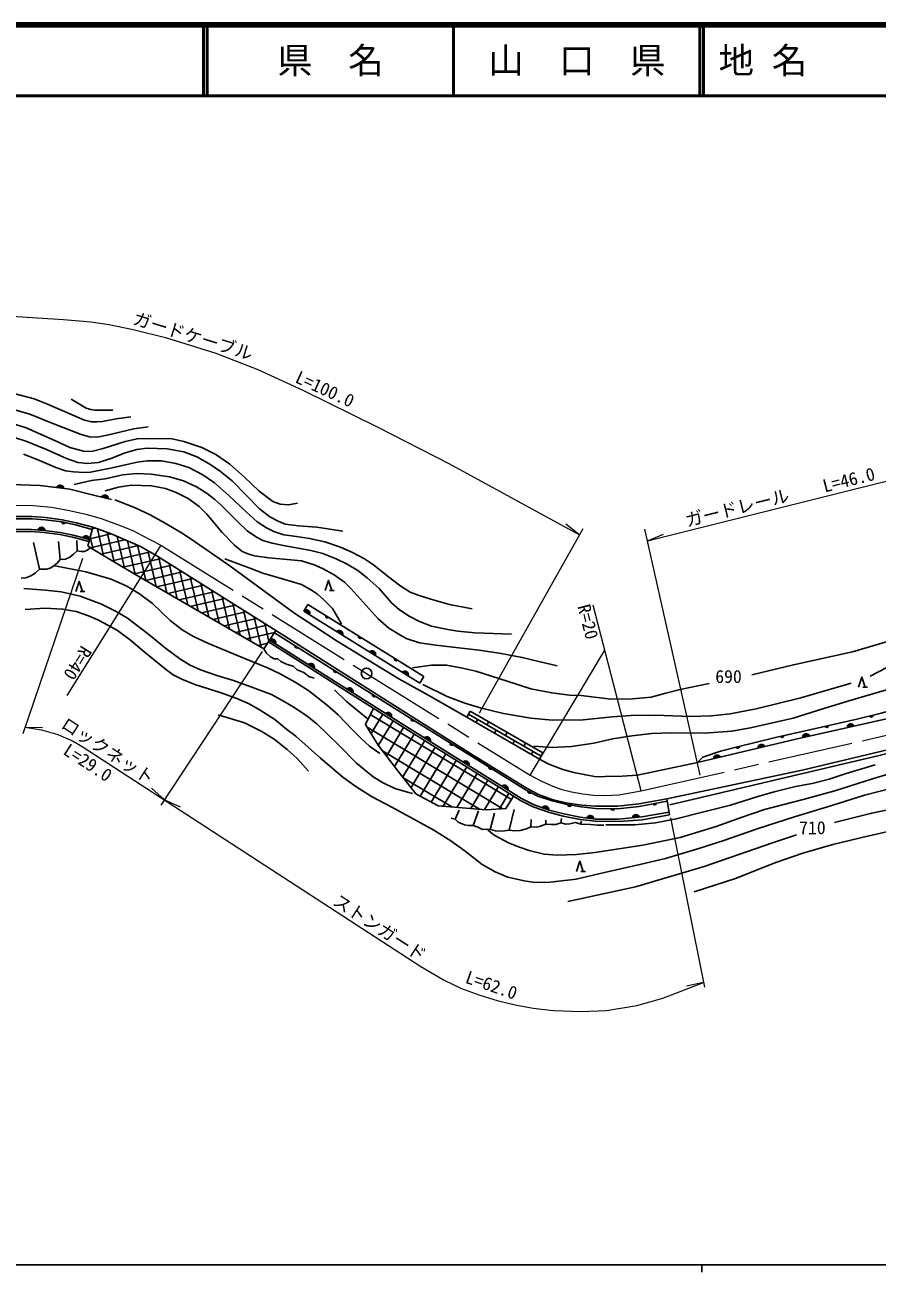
# Model space of a CAD drawing. Units: millimetres, scale not verified. Extents: x 40000 to 680000, y 20000 to 380000.
# Drawn here: x 272551 to 392724, y 204000 to 380000 of the extents above; entities that cross this region are included whole.
import ezdxf
from ezdxf.enums import TextEntityAlignment as Align

# ---------------------------------------------------------------- set-up
doc = ezdxf.new("R2010")
doc.units = ezdxf.units.MM
doc.header["$LTSCALE"] = 1000
doc.linetypes.add('CHAIN', pattern=[18.5, 12, -1.5, 3.5, -1.5])
for name, color, linetype, lineweight in [('M-BGD', 7, 'Continuous', 25), ('M-BMK', 2, 'CHAIN', 13), ('M-BMK-SRVR', 3, 'Continuous', 25), ('M-STR-HTXT', 7, 'Continuous', 13), ('M-TTL', 2, 'Continuous', 140), ('M-TTL-BAND', 7, 'Continuous', 25), ('M-TTL-LINE', 7, 'Continuous', 50)]:
    doc.layers.add(name, color=color, linetype=linetype, lineweight=lineweight)
doc.layers.add('M-TTL-TXT', color=7, linetype='Continuous')
doc.styles.add('ＭＳ ゴシック', font='')
doc.styles.get('ＭＳ ゴシック').set_extended_font_data('MS Gothic')

msp = doc.modelspace()

# ---------------------------------------------------------------- hatches: boundary and pattern name
at = {"layer": 'M-BGD'}
for points in [[(277028, 314705), (278010, 314579, 0.82183)], [(283340, 313374), (284301, 313134, 0.82183)], [(278240, 309763), (277756, 309868, 0.82183)], [(274393, 308745), (275380, 308663, 0.82183)], [(280695, 307627), (281651, 307365, 0.82183)], [(311860, 297285), (312704, 296767, 0.82183)], [(315390, 296385), (314969, 296648, 0.82183)], [(316501, 294408), (317341, 293883, 0.82183)], [(307048, 293185), (307888, 292660, 0.82183)], [(311074, 292131), (310653, 292392, 0.82183)], [(320026, 293501), (319604, 293760, 0.82183)], [(321136, 291521), (321976, 290996, 0.82183)], [(325082, 290354), (324660, 290613, 0.82183)], [(312501, 289738), (313336, 289206, 0.82183)], [(316534, 288694), (316113, 288956, 0.82183)], [(325773, 288637), (326613, 288112, 0.82183)], [(317949, 286283), (318785, 285751, 0.82183)], [(321991, 285255), (321570, 285517, 0.82183)], [(323397, 282829), (324233, 282296, 0.82183)], [(327452, 281823), (327032, 282084, 0.82183)], [(392157, 282573), (391675, 282456, 0.82183)], [(382215, 279445), (383181, 279667, 0.82183)], [(385870, 281127), (385387, 281017, 0.82183)], [(388510, 280856), (389477, 281070, 0.82183)], [(328862, 279397), (329705, 278876, 0.82183)], [(332934, 278421), (332513, 278683, 0.82183)], [(373307, 278191), (372826, 278070, 0.82183)], [(375940, 277948), (376904, 278177, 0.82183)], [(379578, 279702), (379094, 279594, 0.82183)], [(369669, 276435), (370631, 276673, 0.82183)], [(334328, 275970), (335167, 275444, 0.82183)], [(338415, 275020), (337993, 275279, 0.82183)], [(339804, 272560), (340648, 272042, 0.82183)], [(343925, 271667), (343483, 271891, 0.82183)], [(345497, 269526), (346428, 269188, 0.82183)], [(349609, 269869), (349120, 269948, 0.82183)], [(355695, 269387), (355200, 269395, 0.82183)], [(361604, 270167), (361118, 270072, 0.82183)], [(351785, 268085), (352768, 267964, 0.82183)], [(358234, 268111), (359221, 268196, 0.82183)]]:
    msp.add_hatch(color=256, dxfattribs=at).paths.add_polyline_path(points)

# ---------------------------------------------------------------- linework, layer by layer
for p, q in [((282123, 309104), (281398, 306436)), ((281686, 307497), (284679, 308188)), ((282059, 308866), (282504, 308968)), ((283637, 305098), (282765, 308875)), ((285125, 304211), (284164, 308376)), ((273741, 306976), (274601, 303195)), ((277292, 307084), (277531, 304552)), ((279882, 307239), (279896, 305773)), ((281747, 306228), (286618, 307352)), ((282149, 305988), (281748, 307724)), ((283296, 305303), (288557, 306517)), ((286609, 303340), (285579, 307800)), ((288093, 302469), (287004, 307186)), ((289577, 301600), (288429, 306572)), ((284844, 304377), (290235, 305622)), ((286411, 303456), (291787, 304697)), ((291059, 300734), (289886, 305815)), ((292542, 299868), (291366, 304962)), ((287980, 302535), (293276, 303758)), ((289551, 301615), (294766, 302819)), ((294025, 299002), (292867, 304016)), ((295507, 298142), (294369, 303069)), ((291125, 300696), (296255, 301880)), ((296985, 297296), (295870, 302123)), ((298463, 296449), (297372, 301177)), ((280322, 300034), (280989, 300034)), ((292699, 299776), (297745, 300941)), ((294274, 298857), (299235, 300002)), ((299941, 295603), (298873, 300230)), ((301422, 294747), (300374, 299284)), ((315479, 300168), (316145, 300168)), ((295859, 297940), (300724, 299063)), ((297456, 297026), (302214, 298124)), ((302903, 293889), (301876, 298337)), ((312440, 298219), (311860, 297285)), ((312440, 298219), (328801, 288054)), ((299053, 296112), (303703, 297185)), ((300647, 295197), (305193, 296246)), ((304384, 293030), (303377, 297391)), ((305865, 292172), (304879, 296444)), ((311860, 297285), (328221, 287120)), ((302229, 294279), (306682, 295307)), ((303812, 293362), (307754, 294272)), ((307920, 294527), (306246, 291951)), ((306949, 293033), (306380, 295498)), ((307896, 294489), (307881, 294551)), ((305395, 292444), (306773, 292762)), ((307888, 292660), (312501, 289738)), ((328801, 288054), (328221, 287120)), ((390719, 286521), (391386, 286521)), ((341175, 270696), (321259, 282663)), ((321360, 279998), (323004, 282733)), ((322387, 278309), (324483, 281797)), ((334854, 282288), (335353, 283155)), ((334854, 282288), (345096, 276390)), ((335104, 282721), (345345, 276823)), ((335353, 283155), (345595, 277257)), ((336154, 281539), (336404, 281973)), ((337704, 281224), (337953, 281657)), ((339953, 269389), (320826, 280882)), ((323539, 276828), (325962, 280861)), ((324690, 275347), (327445, 279931)), ((338754, 280042), (339003, 280476)), ((340303, 279727), (340553, 280160)), ((325844, 273868), (328928, 279002)), ((341354, 278545), (341603, 278978)), ((342903, 278230), (343153, 278663)), ((336680, 269314), (322982, 277544)), ((326999, 272393), (330411, 278072)), ((328307, 271172), (331894, 277142)), ((343953, 277048), (344203, 277481)), ((345096, 276390), (345595, 277257)), ((329847, 270337), (333377, 276212)), ((331531, 269742), (334860, 275283)), ((332737, 269642), (325970, 273708)), ((333475, 269580), (336346, 274359)), ((335420, 269418), (337832, 273434)), ((337364, 269257), (339318, 272509)), ((339466, 269357), (340804, 271584)), ((341555, 269280), (340819, 266344)), ((363071, 270798), (363468, 268504)), ((333786, 269205), (333228, 267927)), ((336519, 269112), (335747, 267026)), ((338766, 268756), (338180, 266475)), ((343951, 267877), (343889, 266831)), ((346010, 267783), (346023, 267205)), ((348204, 268025), (348107, 267390)), ((351031, 267632), (350918, 267242)), ((350931, 260544), (351598, 260544))]:
    msp.add_line(p, q, dxfattribs=at)
for points in [[(287470, 324713), (285417, 324431), (283478, 324035), (282724, 323998), (281952, 323998), (280954, 324223), (275718, 326501), (273835, 327254), (270983, 328010), (268701, 328273)], [(270456, 325885), (273258, 325062), (276268, 323847), (280488, 322200), (281675, 321876), (282724, 321815), (284127, 322092), (287904, 323001), (289939, 323294)], [(279052, 327179), (281161, 325899), (281820, 325711), (282423, 325635), (284947, 325616)], [(258975, 323763), (264191, 324452), (266381, 324501), (269088, 324255), (272705, 323148), (276878, 321323), (278896, 320389), (280815, 319872), (281947, 319823), (283571, 320217), (286672, 321201), (288370, 321594), (290018, 321619), (293316, 321569), (294951, 321200), (297510, 320388), (299454, 319355), (301463, 318032), (303512, 316162), (305600, 314213), (307498, 312748), (308561, 312374), (309724, 312296), (311004, 312532)], [(270782, 321894), (272835, 321222), (275579, 320096), (278424, 318821), (280023, 318240), (281372, 318092), (282916, 318254), (284650, 318822), (286680, 319633), (288316, 320086), (289777, 320261), (292597, 320188), (294978, 319764), (296775, 319063), (298625, 318023), (300144, 317001), (301795, 315658), (305652, 311730), (307090, 310568), (308274, 309955), (309253, 309561), (311152, 309313), (313738, 309123), (317405, 308582)], [(272353, 319425), (274259, 318689), (276889, 317527), (278270, 317067), (279379, 316923), (280941, 316836), (281776, 316908), (284841, 317512), (288368, 318275), (289807, 318490), (291822, 318505), (293845, 318116), (295673, 317527), (297631, 316491), (299272, 315383), (301291, 313594), (303738, 311293), (305307, 309868), (306615, 309026), (307663, 308519), (309046, 308059), (310843, 307805), (312698, 307540), (314850, 307048), (317061, 306294), (318642, 305592), (320439, 304642), (321720, 303785), (323822, 302128), (325444, 300899), (326901, 299970), (328018, 299534), (329795, 298956), (332406, 298227), (335611, 297580)], [(227319, 288968), (228836, 293070), (230310, 295823), (232019, 298304), (234084, 300564), (236114, 302491), (238679, 304902), (242359, 307646), (244823, 309267), (248691, 311044), (253121, 312478), (259784, 313809), (266109, 314647), (270591, 315136), (274714, 314997), (278872, 314473), (282052, 313704), (284777, 313006)], [(279496, 315147), (281913, 315712), (283862, 315965), (286337, 316491), (288326, 316686), (290333, 316588), (292941, 316219), (294889, 315645), (296725, 314796), (298272, 313855), (299337, 313009), (300184, 312288), (302660, 309782), (303867, 308607), (305183, 307699), (306108, 307244), (307393, 306884), (309023, 306539), (312861, 305837), (314572, 305384), (316426, 304669), (318000, 303882), (319512, 302985), (320803, 301963), (322493, 300446), (324240, 298447), (325390, 297440), (326728, 296575), (328181, 295814), (329881, 295169), (332211, 294681), (333616, 294438), (336021, 294211), (341173, 294008)], [(283848, 314257), (285738, 314767), (287514, 315048), (290375, 314946), (292367, 314563), (293874, 314027), (295573, 313146), (297119, 312036), (298224, 310957), (300382, 308379), (302107, 306566), (303167, 305711), (304112, 305302), (304916, 305060), (306953, 304798), (310057, 304491), (311551, 304351), (313327, 303789), (314522, 303301), (316169, 302382), (317600, 301348), (318545, 300429), (322371, 296189), (323878, 294891), (325417, 293946), (326298, 293417), (328173, 292793), (330481, 292472), (333318, 292136), (336608, 291745), (339714, 291296), (342694, 290740), (345046, 290166), (347632, 289538)], [(285247, 312958), (288016, 311892), (290103, 310917), (292236, 309715), (294715, 308282), (296485, 307102), (301295, 303768), (310623, 296956), (313427, 295111), (316573, 293015), (325288, 287732), (329505, 285362), (334854, 282288)], [(226628, 273370), (231488, 286489), (233282, 291169), (234051, 292447), (235958, 295016), (238197, 297635), (240187, 299657), (242206, 301342), (244121, 302902), (247242, 304878), (249947, 306230), (252220, 307263), (254373, 308057), (264532, 309747), (269833, 310591), (270982, 310620), (273570, 310617), (275443, 310466), (277807, 310164), (279759, 309747), (282123, 309104)], [(226910, 273266), (231769, 286384), (233553, 291036), (234301, 292280), (236193, 294829), (238418, 297432), (240390, 299436), (242397, 301111), (244296, 302658), (247390, 304616), (250076, 305959), (252335, 306985), (254451, 307766), (264580, 309451), (269860, 310291), (270986, 310320), (273558, 310317), (275412, 310168), (277756, 309868), (279689, 309455), (282045, 308815)], [(228316, 272745), (233172, 285854), (234858, 290451), (235505, 291499), (237380, 293958), (239591, 296372), (241425, 298205), (243423, 299871), (245261, 301264), (248170, 303152), (250722, 304605), (252905, 305597), (254837, 306309), (264821, 307970), (269998, 308794), (271004, 308820), (273497, 308817), (275256, 308675), (277504, 308388), (279335, 307997), (281651, 307367)], [(228598, 272641), (233453, 285749), (235161, 290361), (235751, 291368), (237565, 293753), (239745, 296214), (241712, 298055), (243635, 299700), (245453, 300972), (248321, 302788), (250906, 304105), (253046, 305079), (254764, 305761), (264869, 307674), (270025, 308495), (271008, 308520), (273485, 308517), (275225, 308377), (277454, 308092), (279264, 307705), (281573, 307078)], [(282123, 309104), (284620, 308214), (288831, 306399), (290927, 305239), (307920, 294527)], [(281398, 306436), (284936, 304322), (288826, 302038), (295096, 298377), (300222, 295443), (306246, 291951)], [(391746, 288113), (396373, 290506), (400581, 292389), (404766, 294108), (409672, 296086), (416615, 298566), (426011, 301511), (432796, 303269), (436545, 304274), (439916, 305425), (444175, 307231)], [(281707, 306144), (281351, 305883), (280884, 305677), (280473, 305677), (279896, 305773), (279375, 305321), (278867, 304909), (278264, 304621), (277537, 304553), (277111, 304046), (276617, 303689), (276096, 303360), (275575, 303209), (274601, 303195), (274011, 302647), (273393, 302236), (272680, 301989), (272031, 301929)], [(300720, 304639), (304409, 303291), (306082, 302653), (309013, 301774), (311531, 301016), (312945, 300223), (313808, 299689), (314711, 298854), (315918, 297630), (316660, 296372), (317212, 295441)], [(322624, 277187), (321153, 278197), (319939, 279355), (318634, 280623), (316721, 282627), (315213, 283968), (312584, 286008), (310649, 287248), (308553, 288406), (306769, 289270), (302614, 290942), (298414, 292696), (296318, 293670), (294700, 294644), (293027, 295930), (290518, 298347), (288716, 299725), (286896, 300809), (284689, 301765), (281152, 302835), (276757, 303681)], [(279716, 300034), (280185, 301472), (280655, 300034)], [(314872, 300168), (315342, 301606), (315812, 300168)], [(272397, 300481), (275450, 300225), (277675, 299997), (280328, 299384), (283333, 298278), (285409, 297241), (287006, 296283), (290012, 293984), (292377, 292067), (294518, 290438), (295829, 289656), (297304, 288996), (299621, 288197), (301954, 287495), (304942, 286425), (307301, 285506), (308995, 284579), (310625, 283621), (312367, 282439), (313725, 281385), (316780, 278409), (319304, 275806), (321653, 273905), (322955, 273098), (324728, 272252), (326518, 271725), (327205, 271517)], [(272598, 297483), (275361, 297682), (277854, 297574), (279786, 297213), (281502, 296599), (282839, 296057), (284338, 295245), (285602, 294559), (287426, 293187), (289323, 291599), (292309, 289136), (293465, 288306), (294657, 287692), (296499, 286916), (300245, 285737), (302430, 284961), (304182, 284203), (305717, 283318), (307787, 281961), (309472, 280585), (310751, 279630), (314250, 276522), (317401, 273826), (319085, 272612), (321433, 271090), (324203, 269633), (327417, 267910), (330218, 266356), (332631, 264834), (334656, 263377), (337053, 261516), (338845, 260471), (340659, 259727), (342959, 259192), (344449, 258966), (346619, 259031), (350295, 259468), (354310, 260390), (359281, 261514), (362891, 262385), (367590, 263763), (371138, 264892), (375964, 266578), (381099, 268228), (386352, 269848), (390978, 271280), (395369, 272441)], [(375082, 288262), (380940, 289702), (389272, 291524), (394205, 292999), (396643, 293874), (400738, 295767), (406277, 298653)], [(307733, 294231), (326730, 282272), (335529, 276812), (343240, 272013), (344897, 271181), (346886, 270484), (348764, 270011), (351014, 269633), (353019, 269421), (356190, 269379), (359172, 269710), (363136, 270454)], [(307920, 294527), (326886, 282524), (335670, 277017), (343377, 272221), (344996, 271407), (346927, 270712), (348840, 270243), (351067, 269912), (353034, 269771), (356173, 269729), (359120, 270056), (363071, 270798)], [(306884, 292934), (325874, 280917), (334664, 275406), (342446, 270562), (344245, 269659), (346377, 268891), (348474, 268315), (350870, 267889), (352961, 267642), (356306, 267565), (359598, 267807), (363468, 268504)], [(307048, 293185), (326034, 281170), (334822, 275660), (342593, 270824), (344363, 269935), (346464, 269178), (348532, 268671), (350847, 268205), (352953, 267935), (356263, 267936), (359531, 268226), (363390, 268920)], [(306246, 291951), (306597, 291343), (307176, 290808), (307695, 290556), (308230, 290526), (308646, 290155), (309522, 289755), (310384, 289487), (310963, 288998), (311869, 288597), (312582, 288062), (313354, 287795)], [(386702, 267443), (391970, 268771), (396046, 269595), (400627, 270053), (404795, 270511), (406741, 270907), (408502, 271494), (410498, 272344), (413726, 274310), (417470, 276467), (419769, 277380), (422776, 278235), (426402, 278853), (431178, 279443), (437514, 280118), (441400, 280805), (444255, 281572), (447321, 282549), (452238, 284637), (460173, 288582), (463667, 289825), (465859, 290505), (467606, 290890)], [(327198, 289257), (329885, 289654), (332013, 289654), (334015, 289257), (336143, 288807), (340579, 287375), (343884, 286289), (346849, 285724), (349361, 285407), (350991, 285384), (355178, 284864), (358222, 284886), (360848, 285134), (362930, 285700), (364944, 286220), (369041, 287080)], [(328664, 286939), (332103, 285245), (334590, 284295), (336931, 283593), (340019, 282847), (343879, 282170), (346958, 281907), (351288, 281940), (355369, 282353), (357993, 282539), (361485, 282601), (366423, 282395), (369367, 282483), (372012, 282768), (375668, 283467), (381968, 285022), (389073, 287122)], [(390113, 286521), (390583, 287959), (391053, 286521)], [(316186, 286151), (317886, 284499), (320470, 282404), (320913, 282079)], [(344297, 278201), (346910, 278030), (349630, 278158), (352778, 278651), (355455, 279250), (358154, 279657), (360959, 279999), (363776, 280085), (368337, 280064), (372235, 280342), (374900, 280816), (380896, 282186), (385222, 283534), (389056, 284690), (395964, 286751)], [(321702, 283556), (320578, 281291), (322365, 278338), (325161, 274742), (327694, 271504), (330838, 269800), (337613, 269236), (340392, 269417), (341467, 271172)], [(299821, 282656), (303494, 281509), (305876, 280333), (307713, 279186), (309521, 277723), (310927, 276489), (312534, 274682)], [(363071, 270798), (382170, 274839), (403658, 279937)], [(363480, 269958), (393029, 276907), (403702, 279594)], [(345096, 276390), (346450, 275691), (348389, 274922), (349958, 274507), (351645, 274152), (353096, 273901), (354362, 273944), (356775, 273973), (358921, 274107), (367423, 275894)], [(337847, 266367), (338814, 265602), (340737, 264598), (342179, 263992), (343655, 263493), (345775, 262971), (347629, 262838), (350337, 262916), (352907, 263225), (359688, 264235), (364966, 265346), (370047, 266859), (373544, 268128), (376860, 269281), (382289, 270707), (386795, 271907), (392064, 273609), (396917, 275050), (400192, 276083)], [(354472, 267096), (358578, 267127), (361493, 267409), (364408, 267957), (368474, 268977), (372056, 269881), (375784, 271065), (378219, 271788), (381219, 272512), (383572, 272969), (385960, 273583), (388347, 274355), (392473, 275566)], [(332666, 268044), (333228, 267927), (333672, 267506), (334561, 267132), (335075, 267015), (335777, 267015), (336408, 266782), (337075, 266475), (337693, 266513), (338180, 266475), (338891, 266251), (339396, 266213), (340164, 266269), (340819, 266344), (341643, 266288), (342410, 266307), (343290, 266550), (343889, 266831), (344675, 266793), (345274, 266924), (346023, 267205), (346815, 267184), (347433, 267184), (348107, 267390), (348855, 267222), (349417, 267259), (350147, 267465), (350989, 267222), (352300, 267166), (353292, 267091), (354191, 267091)], [(366937, 257663), (372912, 259609), (375606, 260675), (378433, 261795), (382274, 263101), (386488, 264328), (390568, 265318), (394304, 266193)], [(349112, 256318), (358640, 258378), (363266, 259706), (368351, 261217), (377999, 264559), (381388, 265704)], [(350325, 260544), (350795, 261982), (351264, 260544)]]:
    msp.add_lwpolyline(points, dxfattribs=at)
msp.add_lwpolyline([(367423, 275894), (381250, 279227), (400376, 283504), (412002, 286253), (407773, 286536), (400190, 284741), (393291, 282852), (389864, 282011), (384878, 280904), (378400, 279437), (373066, 278134), (370655, 277496), (368157, 276664)], close=True, dxfattribs=at)
for centre, radius, start, end in [((277506, 314545), 505, 3.83072, 161.48891), ((283797, 313159), 505, 357.131, 154.78919), ((278009, 309863), 252, 178.96568, 336.62387), ((274878, 308606), 505, 6.39375, 164.05194), ((281147, 307402), 505, 355.80254, 153.46073), ((312231, 296942), 505, 339.65266, 137.31086), ((315205, 296558), 252, 159.15874, 316.81693), ((316869, 294062), 505, 339.15874, 136.81693), ((307416, 292840), 505, 339.17808, 136.83627), ((310890, 292303), 252, 159.31317, 316.97137), ((319840, 293672), 252, 159.65266, 317.31086), ((321504, 291175), 505, 339.15874, 136.81693), ((324897, 290525), 252, 159.65266, 317.31086), ((312866, 289389), 505, 338.68416, 136.34235), ((316349, 288866), 252, 159.31317, 316.97137), ((326141, 288291), 505, 339.15874, 136.81693), ((318314, 285935), 505, 338.68416, 136.34235), ((321806, 285427), 252, 159.31317, 316.97137), ((323762, 282480), 505, 338.68416, 136.34235), ((327268, 281995), 252, 159.31317, 316.97137), ((391904, 282562), 252, 204.80483, 2.46302), ((382720, 279461), 505, 24.11183, 181.77002), ((385617, 281120), 252, 204.01936, 1.67755), ((389015, 280867), 505, 23.6179, 181.27609), ((329232, 279053), 505, 339.41952, 137.07771), ((332749, 278594), 252, 159.1928, 316.85099), ((373054, 278178), 252, 205.23696, 2.89515), ((376445, 277967), 505, 24.56135, 182.21954), ((379325, 279696), 252, 203.77433, 1.43252), ((370173, 276459), 505, 25.05527, 182.71347), ((334696, 275624), 505, 339.09501, 136.7532), ((338230, 275191), 252, 159.64294, 317.30114), ((340175, 272218), 505, 339.61055, 137.26874), ((343726, 271823), 252, 164.34274, 322.00094), ((345929, 269265), 505, 351.20366, 148.86186), ((349372, 269957), 252, 181.96412, 339.62231), ((355448, 269440), 252, 190.25476, 347.91296), ((361352, 270168), 252, 202.13851, 359.79671), ((352265, 267927), 505, 4.19549, 161.85368), ((358736, 268056), 505, 16.09792, 173.75612)]:
    msp.add_arc(centre, radius, start, end, dxfattribs=at)
at = {"layer": 'M-BMK'}
msp.add_lwpolyline([(270910, 312239), (273690, 312161), (276273, 311926), (278850, 311489), (281146, 310974), (283291, 310363), (285993, 309364), (287742, 308630), (289164, 307896), (291716, 306596), (320733, 288480), (343780, 274132), (345422, 273261), (346977, 272559), (348151, 272167), (349648, 271788), (351226, 271488), (352758, 271316), (354318, 271245), (356299, 271326), (358153, 271660), (359443, 271913), (416735, 284887)], dxfattribs=at)
at = {"layer": 'M-BMK-SRVR'}
msp.add_circle((320733, 288480), 750, dxfattribs=at)
at = {"layer": 'M-STR-HTXT'}
for p, q in [((360360, 307191), (405038, 318377)), ((336677, 282905), (351279, 308949)), ((350781, 308062), (348834, 309557)), ((367798, 274142), (359989, 308840)), ((360360, 307191), (362619, 308153)), ((291716, 306596), (278437, 285375)), ((280653, 304704), (272242, 279954)), ((359443, 271913), (352683, 298120)), ((306016, 291596), (291717, 269897)), ((343780, 274132), (354318, 291782)), ((272564, 280902), (275018, 280865)), ((292210, 270645), (290387, 272289)), ((292210, 270645), (294451, 269644)), ((363582, 268108), (368408, 244182)), ((368272, 244859), (365872, 244344))]:
    msp.add_line(p, q, dxfattribs=at)
for points in [[(241316, 336364), (245275, 337279), (249785, 338011), (254909, 338613), (260489, 338933), (266589, 339013), (271398, 338832), (277998, 338412), (281849, 338092), (284429, 337712), (287789, 337032), (292388, 335873), (299457, 333671), (305394, 331364), (311834, 328402), (322313, 323233), (332322, 318090), (350781, 308062)], [(272538, 280906), (274864, 280502), (277165, 279845), (279365, 278935), (280637, 278176), (328366, 247115), (331659, 245212), (334134, 244039), (336711, 243095), (339135, 242305), (341686, 241692), (344238, 241233), (347082, 240922), (350985, 240769), (354583, 240922), (358869, 241611), (362502, 242631), (368272, 244859)]]:
    msp.add_lwpolyline(points, dxfattribs=at)
at = {"layer": 'M-TTL'}
msp.add_line((680000, 380000), (40000, 380000), dxfattribs=at)
at = {"layer": 'M-TTL-BAND'}
for p, q in [((40000, 205000), (579000, 205000)), ((368000, 205000), (368000, 204000))]:
    msp.add_line(p, q, dxfattribs=at)
at = {"layer": 'M-TTL-LINE'}
for p, q in [((297750, 380000), (297750, 370000)), ((298250, 380000), (298250, 370000)), ((333000, 380000), (333000, 370000)), ((367750, 380000), (367750, 370000)), ((368250, 380000), (368250, 370000)), ((40000, 370000), (680000, 370000))]:
    msp.add_line(p, q, dxfattribs=at)

# ---------------------------------------------------------------- texts
at = {"layer": 'M-BGD', "style": 'ＭＳ ゴシック'}
for s, p in [('690', (369908, 286586)), ('710', (381737, 265244))]:
    msp.add_text(s, height=1833, dxfattribs=at).set_placement(p, align=Align.BOTTOM_LEFT)
at = {"layer": 'M-STR-HTXT', "style": 'ＭＳ ゴシック'}
for s, rotation, p in [('ガードケーブル', 342.826, (287470, 337284)), ('L=100.0', 335.304, (310288, 329114)), ('ガードレール    L=46.0', 14.057, (366075, 308622)), ('R=20', 284.463, (349917, 297824)), ('R=40', 237.965, (280065, 292843)), ('ロックネット', 326.945, (277160, 280439)), ('L=29.0', 326.945, (277492, 276712)), ('ストンガード', 326.945, (315504, 255485)), ('L=62.0', 341.041, (334343, 244331))]:
    msp.add_text(s, height=1833, rotation=rotation, dxfattribs=at).set_placement(p, align=Align.BOTTOM_LEFT)
at = {"layer": 'M-TTL-TXT', "style": 'ＭＳ ゴシック'}
for s, p in [('県\u3000名', (315625, 375000)), ('山\u3000口\u3000県', (350375, 375000))]:
    msp.add_text(s, height=3666, dxfattribs=at).set_placement(p, align=Align.MIDDLE_CENTER)
msp.add_text('地 名', height=3666, dxfattribs=at).set_placement((370380, 375000), align=Align.MIDDLE_LEFT)

doc.saveas('drawing.dxf')
